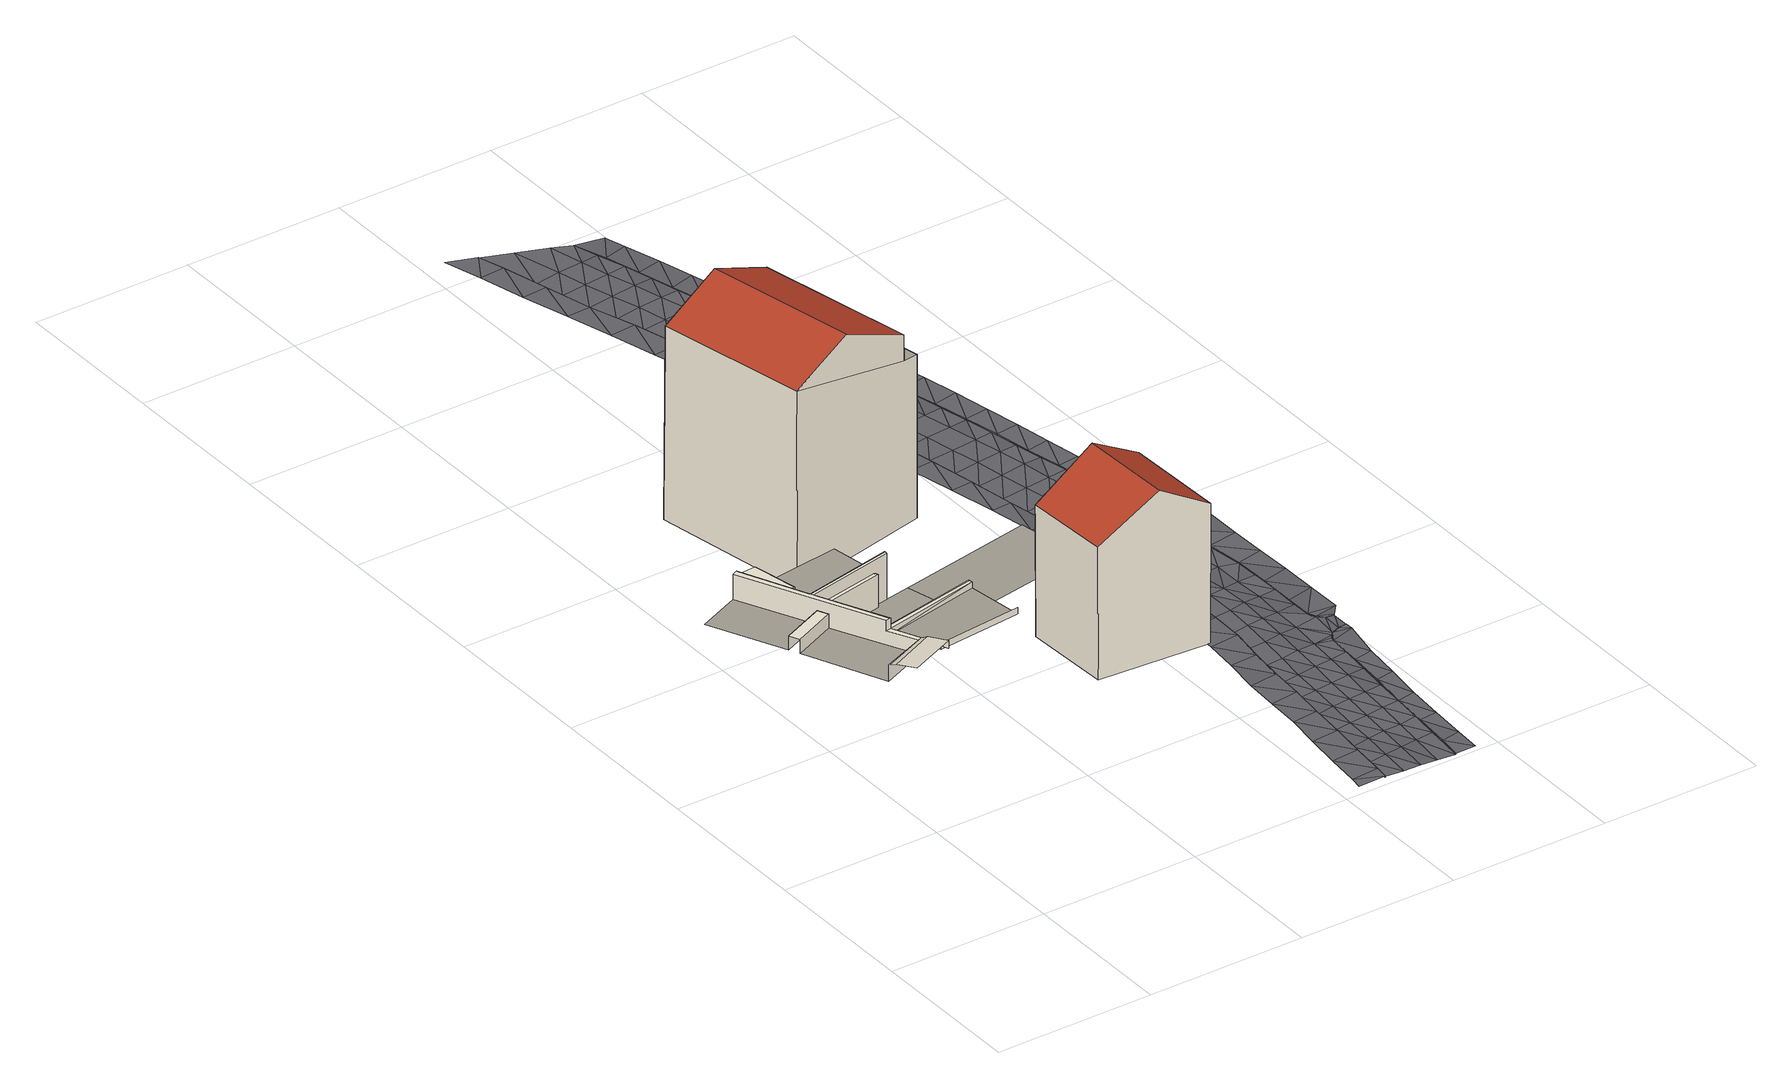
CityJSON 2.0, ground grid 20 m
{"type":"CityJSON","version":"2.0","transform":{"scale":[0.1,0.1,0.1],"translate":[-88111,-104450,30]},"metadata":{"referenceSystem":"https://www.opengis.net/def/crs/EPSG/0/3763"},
"CityObjects":{
"otherconstruction1":{"type":"OtherConstruction","attributes":{"class":"Inner courtyard"},"geometry":[{"type":"MultiSurface","lod":"2","boundaries":[[[0,1,2,3]],[[4,5,6,7]],[[8,9,5,4]],[[10,11,12,13]],[[14,15,12,11]],[[2,16,17,3]],[[13,18,19,20,21,10]],[[22,23,9,8,24,25]],[[1,0,26]],[[16,27,28,29,30,31]],[[32,33,28,27]],[[1,27,16,2]],[[7,6,15,14]],[[34,35,36,37]],[[36,38,39,37]],[[40,38,36,35]],[[41,34,37,39]],[[42,43,44,45]],[[20,19,27,26]],[[46,47,48,49]],[[34,41,50,51]],[[52,53,54,55]],[[52,56,57,53]],[[58,54,53,57]],[[59,55,54,58,44,43]],[[60,61,40,35]],[[22,25,42,45]],[[49,62,31,30,63,46]],[[63,30,29,51,50,64]],[[11,10,21,65,24,8,4,7,14]],[[9,23,6,5]],[[13,12,15,18]],[[27,1,26]],[[36,37,34,51,29,28,33,66,60,35]],[[67,45,44,58,57,56]],[[68,65,21,69]],[[18,15,6,23]],[[23,22,32,27,19,18]],[[64,47,46,63]],[[33,32,22,45,67,66]]],"semantics":{"surfaces":[{"type":"OuterFloorSurface"},{"type":"WallSurface"}],"values":[0,1,1,1,1,1,1,1,1,1,1,1,1,1,1,1,1,1,1,1,0,1,1,1,0,0,1,1,1,0,1,1,1,1,1,0,1,1,1,1]}}]},
"building1":{"type":"Building","attributes":{"Height.highReference":"highestRoofEdge","Height.lowReference":"lowestGroundPoint","Height.status":"measured","measuredHeight":28.94,"roofType":"1030","storeysAboveGround":7},"geometry":[{"type":"MultiSurface","lod":"2","boundaries":[[[70,71,72,73]],[[72,74,75,73]],[[76,77,71,70]],[[74,78,79,75]],[[76,80,81,77]],[[78,82,83,79]],[[82,81,80,83]],[[70,73,83,80,76]],[[83,73,75,79]],[[77,81,82,72,71]],[[74,72,82,78]]],"semantics":{"surfaces":[{"type":"WallSurface"},{"type":"RoofSurface","roofMaterial":"clay","roofColor":"brown"},{"type":"GroundSurface"},{"type":"OuterFloorSurface"}],"values":[0,1,2,1,0,0,3,0,0,0,0]}}]},
"building2":{"type":"Building","attributes":{"Height.highReference":"highestRoofEdge","Height.lowReference":"lowestGroundPoint","Height.status":"measured","measuredHeight":21.96,"roofType":"1030","storeysAboveGround":6},"geometry":[{"type":"MultiSurface","lod":"2","boundaries":[[[84,85,86,87]],[[88,89,86,85,90]],[[88,91,92,89]],[[92,87,86,89]],[[85,84,93,90]],[[93,91,88,90]],[[84,87,93]],[[91,93,87,92]]],"semantics":{"surfaces":[{"type":"WallSurface"},{"type":"RoofSurface","roofMaterial":"clay","roofColor":"red"},{"type":"GroundSurface"}],"values":[0,0,1,1,2,0,0,0]}}]},
"road1":{"type":"Road","geometry":[{"type":"MultiSurface","lod":"2","boundaries":[[[94,95,96]],[[95,97,96]],[[96,97,98]],[[99,100,95]],[[97,101,98]],[[100,97,95]],[[98,101,102]],[[100,103,97]],[[104,105,106]],[[103,101,97]],[[101,107,102]],[[105,108,106]],[[102,107,109]],[[106,108,110]],[[101,103,107]],[[108,111,110]],[[107,112,109]],[[103,113,107]],[[108,105,114]],[[109,112,115]],[[110,111,116]],[[117,108,114]],[[107,113,112]],[[111,118,116]],[[112,119,115]],[[111,108,117]],[[113,120,112]],[[115,119,121]],[[122,116,118]],[[117,114,123]],[[124,111,117]],[[120,125,112]],[[125,119,112]],[[126,122,118]],[[118,111,124]],[[119,127,121]],[[128,117,123]],[[122,126,129]],[[121,127,130]],[[124,117,128]],[[131,118,124]],[[126,132,129]],[[125,133,119]],[[126,118,131]],[[128,123,134]],[[133,127,119]],[[129,132,135]],[[136,124,128]],[[127,137,130]],[[130,137,138]],[[139,126,131]],[[131,124,136]],[[140,128,134]],[[132,141,135]],[[132,126,139]],[[134,142,143]],[[133,144,127]],[[128,140,136]],[[135,141,145]],[[146,134,143]],[[147,131,136]],[[144,137,127]],[[137,148,138]],[[149,132,139]],[[143,142,150]],[[139,131,147]],[[138,148,151]],[[141,152,145]],[[140,153,136]],[[141,132,149]],[[146,143,154]],[[155,143,150]],[[156,139,147]],[[147,136,153]],[[157,146,154]],[[137,144,148]],[[151,158,159]],[[148,158,151]],[[154,143,155]],[[160,141,149]],[[149,139,156]],[[144,161,148]],[[162,145,152,163]],[[152,141,160]],[[164,147,153]],[[147,164,156]],[[157,154,165]],[[166,149,156]],[[167,154,155]],[[159,168,169]],[[161,170,148]],[[158,168,159]],[[171,157,165]],[[160,149,166]],[[172,152,160]],[[170,158,148]],[[165,154,167]],[[164,173,156]],[[174,162,163,175]],[[163,152,172]],[[176,177,169]],[[168,178,169]],[[179,160,166]],[[166,156,173]],[[170,180,158]],[[178,176,169]],[[181,165,167]],[[182,183,177]],[[171,165,184]],[[180,168,158]],[[172,160,179]],[[185,163,172]],[[186,69,183]],[[165,187,184]],[[188,174,175,189]],[[190,191,69]],[[176,182,177]],[[192,166,173]],[[187,165,181]],[[175,163,185]],[[166,192,179]],[[193,194,191]],[[182,186,183]],[[168,180,178]],[[195,172,179]],[[186,190,69]],[[180,196,178]],[[197,198,194]],[[190,193,191]],[[199,188,189,200]],[[201,175,185]],[[178,196,176]],[[185,172,195]],[[202,203,204]],[[196,205,176]],[[206,187,181]],[[184,187,207]],[[192,208,179]],[[208,195,179]],[[193,197,194]],[[189,175,201]],[[209,210,198]],[[176,205,182]],[[203,202,199,200]],[[187,211,207]],[[205,212,182]],[[213,214,204]],[[182,212,186]],[[215,186,212]],[[216,217,210]],[[218,185,195]],[[211,187,206]],[[215,190,186]],[[197,209,198]],[[219,220,214]],[[221,222,217]],[[223,189,201]],[[201,185,218]],[[190,215,193]],[[215,224,193]],[[209,216,210]],[[225,226,222]],[[200,189,223]],[[227,213,204]],[[228,229,226]],[[230,195,208]],[[231,232,229]],[[233,234,235]],[[236,237,232]],[[238,239,240]],[[207,211,230]],[[241,235,242]],[[193,224,197]],[[243,244,237]],[[245,246,234]],[[247,242,244]],[[213,219,214]],[[216,221,217]],[[248,249,246]],[[250,211,206]],[[224,251,197]],[[200,252,203]],[[195,253,218]],[[204,203,227]],[[254,201,218]],[[221,225,222]],[[255,256,239]],[[257,207,230]],[[258,195,230]],[[252,200,223]],[[225,228,226]],[[240,220,259]],[[197,251,209]],[[228,231,229]],[[253,195,258]],[[223,201,254]],[[259,238,240]],[[230,211,250]],[[241,233,235]],[[251,260,209]],[[231,236,232]],[[233,245,234]],[[252,227,203]],[[247,241,242]],[[236,243,237]],[[243,247,244]],[[245,248,246]],[[257,230,258]],[[230,261,258]],[[238,255,239]],[[209,260,216]],[[260,262,216]],[[220,219,259]],[[263,218,253]],[[261,230,263]],[[258,261,264]],[[262,265,216]],[[266,223,254]],[[265,221,216]],[[267,256,268]],[[261,263,264]],[[269,263,230]],[[265,270,221]],[[252,223,266]],[[269,230,250]],[[270,225,221]],[[271,267,272]],[[270,273,225]],[[273,228,225]],[[218,263,274]],[[275,227,252]],[[228,273,231]],[[273,276,231]],[[277,233,241]],[[278,277,241]],[[233,277,245]],[[279,271,280]],[[281,278,241]],[[277,282,245]],[[231,276,236]],[[264,263,283]],[[256,255,268]],[[276,284,236]],[[247,281,241]],[[282,285,245]],[[236,284,243]],[[285,248,245]],[[286,287,254,218,274]],[[284,288,243]],[[243,288,247]],[[288,281,247]],[[289,213,227]],[[269,290,263]],[[291,252,266]],[[283,292,263]],[[263,290,283]],[[293,279,294]],[[291,275,252]],[[295,219,213]],[[267,268,272]],[[296,254,287]],[[297,293,298]],[[266,254,296]],[[271,272,280]],[[286,299,300]],[[287,286,300]],[[286,274,299]],[[274,263,292]],[[299,301,300]],[[274,301,299]],[[275,289,227]],[[302,303,304]],[[305,297,306]],[[283,290,307]],[[274,308,301]],[[289,295,213]],[[279,280,294]],[[309,290,269]],[[308,292,301]],[[310,292,283]],[[311,310,283]],[[312,313,314]],[[290,309,307]],[[287,300,315]],[[316,313,305,306]],[[266,317,291]],[[318,255,238]],[[319,312,320]],[[293,294,298]],[[292,321,301]],[[322,319,323]],[[317,266,296]],[[324,322,325]],[[259,326,327,238]],[[328,287,315]],[[259,219,326]],[[329,330,331]],[[304,329,332]],[[333,324,334]],[[308,310,292]],[[297,298,306]],[[332,302,304]],[[335,300,301]],[[330,336,337]],[[338,333,339]],[[340,338,341]],[[336,342,343]],[[255,344,268]],[[342,345,346]],[[310,321,292]],[[313,316,314]],[[347,345,340,341]],[[321,335,301]],[[327,318,238]],[[317,348,291]],[[312,314,320]],[[349,275,291]],[[319,320,323]],[[219,295,326]],[[322,323,325]],[[318,344,255]],[[324,325,334]],[[329,331,332]],[[330,337,331]],[[333,334,339]],[[328,315,350]],[[338,339,341]],[[336,343,337]],[[342,346,343]],[[345,347,346]],[[348,349,291]],[[315,351,350]],[[352,289,275]],[[272,268,353]],[[315,300,354]],[[355,295,289]],[[280,272,356]],[[349,352,275]],[[357,268,344]],[[354,300,335]],[[294,280,358]],[[350,351,359]],[[268,357,353]],[[351,315,354]],[[352,355,289]],[[298,294,360]],[[351,361,359]],[[272,353,356]],[[362,327,326]],[[363,302,332]],[[280,356,358]],[[364,306,298,360]],[[326,295,365]],[[366,318,327]],[[314,316,367]],[[359,361,368]],[[369,316,306,364]],[[365,362,326]],[[320,314,370]],[[371,344,318]],[[294,358,360]],[[361,372,368]],[[323,320,373]],[[334,325,374]],[[295,355,365]],[[375,351,354]],[[339,334,376]],[[341,339,377]],[[331,337,378]],[[332,331,379]],[[337,343,380]],[[362,366,327]],[[379,363,332]],[[346,347,381]],[[343,346,382]],[[361,351,375]],[[383,325,323,373]],[[368,372,384]],[[366,371,318]],[[372,385,384]],[[386,347,341,377]],[[316,369,367]],[[314,367,370]],[[387,356,353]],[[357,388,389,353]],[[320,370,373]],[[388,357,344,371]],[[384,385,390]],[[325,383,374]],[[334,374,376]],[[339,376,377]],[[391,384,390]],[[337,380,378]],[[331,378,379]],[[347,386,381]],[[392,358,356]],[[343,382,380]],[[346,381,382]],[[389,387,353]],[[372,361,393]],[[393,361,375]],[[391,390,394]],[[395,360,358]],[[396,391,394]],[[387,392,356]],[[397,364,360]],[[396,394,398]],[[392,395,358]],[[399,396,398]],[[400,367,369]],[[401,370,367]],[[395,397,360]],[[385,372,402]],[[403,373,370]],[[399,398,404]],[[405,383,373]],[[406,399,404]],[[407,374,383]],[[402,372,393]],[[408,376,374]],[[409,377,376]],[[410,386,377]],[[411,381,386]],[[412,379,378]],[[369,364,413]],[[414,378,380]],[[415,382,381]],[[416,380,382]],[[413,400,369]],[[406,404,417]],[[394,390,418]],[[400,401,367]],[[419,406,417]],[[401,403,370]],[[403,405,373]],[[420,421,385]],[[405,407,383]],[[419,417,422]],[[390,385,421]],[[407,408,374]],[[364,397,413]],[[408,409,376]],[[409,410,377]],[[363,379,423]],[[410,411,386]],[[414,412,378]],[[417,424,422]],[[411,415,381]],[[415,416,382]],[[416,414,380]],[[425,418,390]],[[398,394,426]],[[422,424,427]],[[420,385,402]],[[397,422,427]],[[428,394,418]],[[379,412,423]],[[397,427,429]],[[430,397,429]],[[404,398,431]],[[430,429,432]],[[394,428,426]],[[433,430,432]],[[433,432,434]],[[435,433,434]],[[435,434,436]],[[405,435,436]],[[405,436,437]],[[417,404,438]],[[439,405,437]],[[440,441,423]],[[439,437,442]],[[443,439,442]],[[443,442,444]],[[445,443,444]],[[445,444,446]],[[447,446,448]],[[440,449,441]],[[447,448,450]],[[449,450,441]],[[449,447,450]],[[398,426,431]],[[425,390,421]],[[424,417,451]],[[404,431,438]],[[427,424,452]],[[417,438,451]],[[429,427,453]],[[432,429,454]],[[424,451,452]],[[434,432,455]],[[436,434,456]],[[423,441,457]],[[437,436,458]],[[442,437,459]],[[441,450,460]],[[461,418,425]],[[444,442,462]],[[450,448,463]],[[446,444,464]],[[448,446,465]],[[427,452,453]],[[454,429,453]],[[441,460,457]],[[432,454,455]],[[450,463,460]],[[456,434,455]],[[436,456,458]],[[437,458,459]],[[442,459,462]],[[448,465,463]],[[444,462,464]],[[446,464,465]]],"semantics":{"surfaces":[{"type":"TrafficArea","function":"2","usage":"1","surfaceMaterial":4},{"type":"TrafficArea","function":"7","usage":"2","surfaceMaterial":1},{"type":"TrafficArea","function":"1","usage":"2","surfaceMaterial":1}],"values":[0,0,0,0,0,0,0,0,1,0,0,1,0,1,0,1,0,0,2,0,1,2,0,1,0,2,0,0,1,2,2,0,0,1,2,0,2,1,0,2,2,1,0,2,2,0,1,2,0,0,2,2,2,1,2,0,0,2,1,0,2,0,0,2,0,2,0,1,2,2,0,0,2,2,0,0,0,0,0,2,2,0,1,2,2,2,0,2,0,0,0,0,0,2,2,0,0,2,1,2,0,0,2,2,0,0,0,0,0,0,2,2,0,0,1,0,0,2,0,2,2,0,0,0,2,0,0,0,0,1,2,0,2,2,0,0,0,2,2,0,2,0,0,1,0,0,2,0,0,0,2,0,0,0,2,0,2,2,0,0,0,0,2,2,0,2,0,0,0,2,0,0,0,0,0,0,2,0,0,0,0,2,2,2,2,0,2,0,2,2,0,2,0,0,2,2,2,0,0,0,0,0,2,0,0,0,0,0,0,2,0,0,2,2,0,0,0,2,0,2,0,0,0,2,0,0,2,0,0,2,2,0,0,0,0,0,2,0,0,0,0,2,0,0,0,0,0,2,0,0,0,2,0,2,2,0,2,2,2,2,2,2,2,2,0,0,0,2,0,0,2,2,2,0,0,2,2,0,0,2,2,2,0,0,2,2,2,2,2,0,2,2,2,2,0,2,2,2,2,0,2,2,0,2,2,2,2,2,2,0,2,2,0,2,2,2,2,2,2,2,2,2,2,2,2,0,2,2,2,2,2,0,2,2,0,2,2,2,2,0,2,0,2,0,2,2,0,2,2,2,2,2,2,2,2,0,2,2,2,2,2,0,2,2,2,0,2,2,2,2,2,2,2,2,2,0,2,0,2,0,2,2,2,1,1,2,1,0,2,2,2,0,2,2,2,1,2,2,1,0,0,0,1,0,1,1,0,1,0,1,1,1,0,1,0,1,0,1,0,1,1,1,1,1,1,1,1,1,1,0,0,1,0,1,1,0,1,0,0,1,1,1,1,1,1,1,0,1,1,1,0,0,0,0,0,0,1,0,0,0,0,0,0,0,0,0,0,0,0,0,0,0,0,0,0,0,0,0,0,0,0,0,0,0,0,0,0,0,0,0,0,0,0,0,0,0,0,0,0,0,0,0,0,0,0,0,0,0,0,0,0,0,0]}}]}
},
"vertices":[
[271,516,52],[145,490,52],[172,434,52],[281,445,52],[199,590,15],[199,590,57],[111,573,57],[111,573,15],[198,595,15],[198,595,57],[218,512,14],[218,515,14],[218,515,56],[219,511,56],[146,501,14],[146,501,56],[171,434,60],[281,445,60],[142,496,56],[142,495,60],[270,521,60],[270,522,14],[104,576,73],[104,576,57],[216,598,15],[216,598,74],[271,516,60],[145,490,60],[138,489,60],[156,452,60],[159,453,60],[168,433,60],[145,490,73],[138,489,73],[107,552,42],[101,565,42],[101,565,60],[107,552,60],[46,541,60],[52,528,60],[46,541,42],[52,528,42],[216,602,74],[216,602,42],[102,580,42],[102,580,73],[162,445,67],[102,418,67],[112,394,71],[173,421,70],[98,427,42],[156,452,42],[89,664,69],[100,606,69],[100,606,42],[89,664,42],[63,662,69],[91,604,69],[91,604,42],[204,679,42],[56,659,42],[2,635,42],[173,421,60],[159,453,62],[98,427,63],[248,604,15],[56,659,74],[63,662,74],[423,638,14],[439,553,13],
[115,872,12],[155,679,8],[154,679,261],[115,869,261],[231,694,298],[192,886,297],[295,913,19],[337,713,15],[317,710,258],[274,905,259],[296,910,225],[337,713,224],[318,710,224],[274,905,226],
[306,447,13],[312,339,11],[311,338,181],[305,447,181],[457,334,186],[391,336,226],[457,335,7],[453,463,186],[387,456,226],[453,463,10],
[425,11,4],[460,12,4],[427,26,4],[462,29,4],[431,69,4],[460,12,2],[462,29,3],[466,72,4],[435,112,5],[466,72,3],[460,12,3],[483,10,3],[463,45,3],[470,115,5],[486,48,3],[440,155,6],[466,81,3],[489,84,4],[473,158,6],[470,115,4],[505,9,3],[442,198,6],[470,118,4],[508,50,4],[491,121,4],[477,201,7],[473,158,4],[445,241,6],[473,155,4],[526,8,2],[511,87,4],[477,201,5],[494,157,5],[480,244,7],[530,53,3],[476,192,5],[449,284,8],[514,123,4],[497,194,5],[480,244,5],[549,6,2],[479,228,5],[534,89,3],[484,287,7],[453,327,8],[517,160,5],[554,56,2],[500,231,5],[549,6,3],[553,36,3],[485,287,6],[482,265,6],[552,36,2],[537,126,4],[490,330,8],[520,197,5],[574,5,4],[454,369,8],[504,267,6],[557,92,3],[556,82,4],[576,39,4],[540,163,4],[556,82,2],[491,373,8],[453,412,9],[524,233,6],[490,330,7],[486,302,7],[508,304,6],[560,129,3],[560,128,4],[544,200,5],[579,85,4],[489,415,9],[453,455,10],[491,373,7],[560,128,3],[527,270,6],[563,166,3],[490,338,7],[511,341,7],[476,499,10],[449,497,11],[484,458,9],[547,236,5],[489,415,8],[582,131,4],[468,541,11],[441,539,12],[564,174,3],[530,307,7],[465,556,11],[564,174,5],[491,375,7],[513,377,7],[460,583,11],[433,581,13],[566,202,4],[452,626,11],[425,624,13],[550,272,5],[484,458,8],[440,684,12],[414,681,13],[489,411,8],[512,414,8],[532,343,7],[486,442,8],[510,440,8],[485,447,8],[476,499,9],[587,178,5],[567,220,5],[569,239,5],[429,741,13],[401,738,14],[567,220,6],[468,541,10],[515,487,9],[479,482,9],[460,583,10],[417,798,14],[388,796,14],[552,309,6],[506,522,10],[472,518,10],[404,856,15],[373,853,15],[534,380,8],[452,626,10],[389,914,15],[358,911,16],[525,451,9],[374,971,16],[342,968,17],[571,266,5],[358,1028,17],[326,1025,18],[272,1314,22],[240,1312,22],[258,1254,21],[341,1085,18],[309,1082,18],[492,593,11],[459,589,10],[466,553,10],[289,1257,20],[275,1197,20],[325,1142,19],[292,1140,19],[256,1371,23],[224,1369,23],[308,1200,20],[246,1405,23],[210,1416,24],[591,224,6],[440,684,11],[532,416,8],[576,276,5],[553,346,6],[485,628,11],[452,624,10],[571,266,4],[572,271,5],[499,557,10],[429,741,12],[572,271,6],[417,798,12],[578,278,6],[578,278,5],[404,856,13],[555,382,7],[445,660,11],[478,664,12],[599,271,8],[389,914,14],[438,695,12],[471,699,12],[374,971,15],[582,314,6],[552,455,8],[358,1028,16],[272,1314,20],[289,1257,19],[431,731,12],[464,735,12],[308,1200,18],[256,1371,21],[588,280,7],[341,1085,17],[246,1405,21],[579,318,6],[578,324,6],[325,1142,17],[545,490,8],[588,280,8],[553,419,7],[589,306,7],[424,766,12],[457,770,13],[539,526,9],[578,349,5],[416,802,13],[449,805,13],[579,318,7],[578,324,7],[582,314,7],[284,1391,22],[246,1405,22],[268,1328,20],[408,837,13],[441,841,14],[598,280,7],[589,306,6],[598,280,9],[599,304,7],[598,280,8],[391,907,14],[399,872,14],[423,911,15],[578,359,6],[432,876,14],[578,385,6],[518,632,10],[381,943,15],[414,947,16],[599,304,9],[372,978,15],[404,982,16],[362,1013,15],[395,1017,16],[533,561,9],[526,597,10],[578,359,5],[278,1293,20],[289,1258,19],[311,1297,20],[301,1332,21],[352,1048,16],[385,1052,16],[611,318,8],[300,1223,18],[322,1262,19],[342,1083,16],[374,1087,17],[332,1118,17],[364,1122,17],[311,1188,18],[333,1227,19],[515,647,11],[321,1153,17],[343,1192,18],[354,1157,18],[577,421,6],[576,449,7],[578,404,6],[578,404,7],[569,493,7],[504,703,11],[610,363,8],[562,529,8],[497,739,12],[511,668,11],[490,774,12],[575,449,7],[482,809,12],[575,449,8],[549,600,9],[322,1378,21],[473,845,13],[556,564,9],[542,635,10],[456,915,14],[569,494,7],[465,880,13],[446,950,14],[539,649,10],[569,494,9],[437,986,15],[417,1056,16],[609,409,9],[407,1091,16],[397,1126,17],[344,1301,19],[334,1336,20],[355,1266,19],[376,1196,18],[365,1231,18],[427,1021,15],[561,538,8],[561,538,10],[386,1161,17],[520,741,11],[535,670,10],[528,706,11],[553,583,10],[552,583,9],[513,777,11],[607,454,9],[543,627,11],[505,812,12],[543,627,10],[497,848,12],[535,671,11],[535,671,10],[480,918,13],[470,953,13],[606,499,9],[460,988,14],[526,715,12],[451,1023,14],[526,715,10],[441,1059,14],[431,1094,15],[420,1129,15],[410,1164,16],[399,1199,17],[357,1339,19],[489,883,12],[368,1304,19],[389,1234,17],[379,1269,18],[516,759,12],[576,603,11],[516,759,11],[604,545,11],[604,545,10],[507,804,11],[347,1369,20],[507,804,13],[602,590,12],[562,675,12],[497,848,13],[570,631,12],[487,892,13],[487,892,12],[553,719,12],[475,936,14],[475,936,13],[463,979,15],[463,979,14],[451,1023,15],[439,1067,15],[545,764,12],[438,1067,15],[361,1328,19],[361,1328,20],[426,1110,16],[426,1110,15],[413,1154,17],[413,1154,16],[400,1198,17],[387,1241,17],[387,1241,18],[374,1285,18],[374,1285,19],[536,808,13],[527,852,13],[517,896,14],[507,940,15],[495,984,16],[481,1028,16],[381,1359,22],[468,1071,17],[455,1115,17],[389,1333,22],[601,604,12],[442,1158,18],[403,1289,21],[429,1202,19],[416,1246,20]
]}
